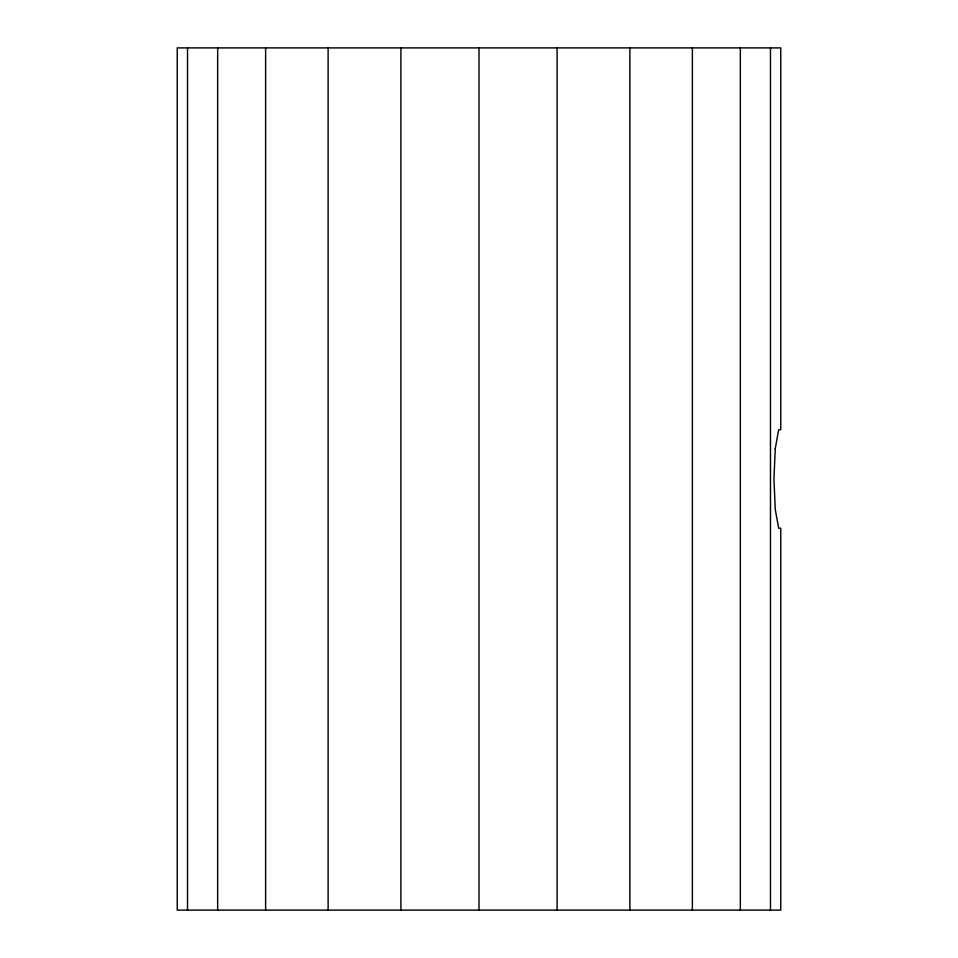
<?xml version="1.0" encoding="UTF-8"?>
<svg xmlns="http://www.w3.org/2000/svg" width="958" height="958" viewBox="0 0 958 958"><rect width="100%" height="100%" fill="white"/><g stroke="black" fill="none" stroke-linecap="round" stroke-linejoin="round"><path stroke-width="1.44" d="M770.483 47.9L770.483 910.1M740.342 47.9L740.342 910.1M692.383 47.9L692.383 910.1M629.885 47.9L629.885 910.1M557.101 47.9L557.101 910.1M479 47.9L479 910.1M400.899 47.9L400.899 910.1M328.115 47.9L328.115 910.1M265.617 47.9L265.617 910.1M217.658 47.9L217.658 910.1M187.517 47.9L187.517 910.1M775.261 448.595L773.956 479L775.261 509.405L778.662 528.205L780.77 528.205L780.77 910.1L177.23 910.1L177.23 47.9L780.77 47.9L780.77 429.795L778.662 429.795L775.261 448.595"/></g></svg>
